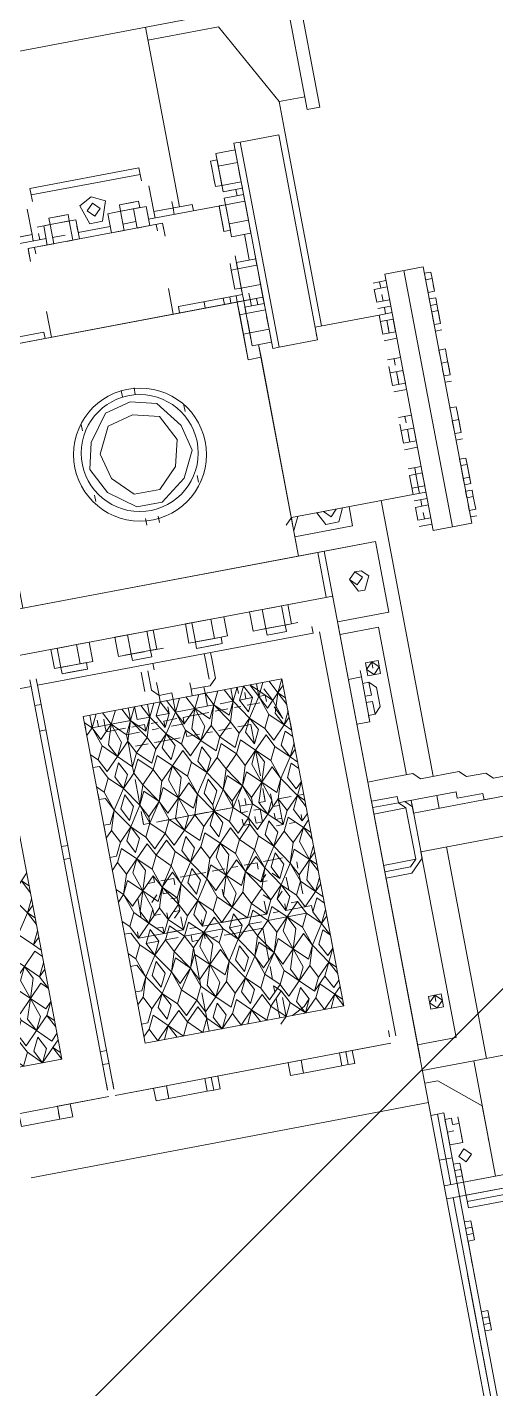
# Model space of a CAD drawing. Extents: x 407440 to 411585, y 6041728 to 6045069.
# Drawn here: x 410407.29 to 410411.41, y 6044256.68 to 6044268.66 of the extents above; entities that cross this region are included whole.
import ezdxf

# ---------------------------------------------------------------- set-up
doc = ezdxf.new("R2010")
doc.units = 0
doc.header["$LTSCALE"] = 5
doc.linetypes.add('foc-TIELINE', pattern=[1.875, 1.25, -0.625])
doc.layers.add('P-PROPOSED-EXISTING-H', color=59, linetype='Continuous')
doc.layers.add('T-TIE', color=201, linetype='foc-TIELINE')

# ---------------------------------------------------------------- blocks, each defined once
blk = doc.blocks.new('P-RIG-877')
at = {"layer": 'T-TIE', "linetype": 'ByBlock', "lineweight": 18}
for points in [[(0.597, -15.3612), (0.597, -15.499), (0.574, -15.499), (0.5855, -15.499), (0.6774, -15.499), (0.5855, -15.499), (0.574, -15.5105), (0.574, -15.4186), (0.5855, -15.4186), (0.5855, -15.3727), (0.597, -15.3727), (0.597, -15.3383)], [(0.5626, -15.3153), (0.5626, -15.3497), (0.5511, -15.3612), (0.5511, -15.3957), (0.5396, -15.4071), (0.5396, -15.476), (0.5281, -15.4875), (0.5281, -15.5449), (0.5281, -15.5679), (0.2411, -15.5679), (0.2526, -15.5679)], [(0.5511, -15.5679), (0.5626, -15.5679), (1.0218, -15.5679), (1.0103, -15.5679), (0.9988, -15.5679), (0.9988, -15.499), (0.6659, -15.499), (0.6659, -15.212)], [(-0.3444, -15.3038), (-0.3444, -15.3727), (0.1148, -15.3727), (0.1148, -15.3038), (-0.3444, -15.3038), (0.1148, -15.3038)], [(-0.2985, -15.2923), (-0.3215, -15.2923)], [(-0.31, -15.2923), (-0.2985, -15.2923), (-0.2985, -15.3038), (-0.31, -15.3038)], [(-0.31, -15.2923), (-0.31, -15.2923)], [(-0.31, -15.3038), (-0.31, -15.3038)], [(-0.2411, -15.3038), (-0.2641, -15.3038), (-0.2641, -15.2923), (-0.2411, -15.2923), (-0.2755, -15.2923)], [(-0.2526, -15.2923), (-0.2411, -15.2923), (-0.2411, -15.3038), (-0.2526, -15.3038)], [(-0.2296, -15.3038), (-0.2296, -15.2923)], [(-0.1492, -15.3038), (-0.1722, -15.3038), (-0.1722, -15.2923), (-0.1492, -15.2923), (-0.1837, -15.2923), (-0.1952, -15.2923), (-0.1952, -15.3038), (-0.1837, -15.3038)], [(-0.1607, -15.2923), (-0.1492, -15.2923), (-0.1492, -15.3038), (-0.1607, -15.3038)], [(-0.1378, -15.3038), (-0.1378, -15.2923)], [(-0.0459, -15.3038), (-0.0689, -15.3038), (-0.0689, -15.2923), (-0.0459, -15.2923), (-0.0804, -15.2923), (-0.0918, -15.2923), (-0.0918, -15.3038), (-0.0804, -15.3038)], [(-0.0574, -15.2923), (-0.0459, -15.2923), (-0.0459, -15.3038), (-0.0574, -15.3038)], [(-0.0344, -15.3038), (-0.0344, -15.2923)], [(0.0459, -15.2923), (0.0115, -15.2923), (0, -15.2923), (0, -15.3038), (0.0115, -15.3038), (0.0115, -15.2923), (0.0344, -15.2923)], [(0.0115, -15.3038), (0.0344, -15.3038)], [(0.0918, -15.2923), (0.0689, -15.2923)], [(0.0804, -15.2923), (0.0918, -15.2923), (0.0918, -15.3038), (0.0804, -15.3038)], [(0.0804, -15.2923), (0.0804, -15.2923)], [(0.0804, -15.3038), (0.0804, -15.3038)], [(0.1033, -15.3038), (0.1033, -15.2923)], [(-0.3444, -15.3383), (0.1148, -15.3383)], [(-0.3329, -15.3727), (-0.3329, -15.3957)], [(-0.2985, -15.3727), (-0.2985, -15.3957), (-0.3215, -15.3957), (-0.3215, -15.3727)], [(-0.31, -15.3727), (-0.31, -15.3727)], [(-0.287, -15.3727), (-0.287, -15.3957)], [(-0.2755, -15.3727), (-0.2755, -15.3957)], [(-0.2641, -15.3957), (-0.2641, -15.3727), (-0.2411, -15.3727), (-0.2411, -15.3957), (-0.2755, -15.3957), (-0.2755, -15.5105)], [(-0.2296, -15.3727), (-0.2296, -15.3957)], [(-0.1952, -15.3727), (-0.1952, -15.3957)], [(-0.1722, -15.3957), (-0.1722, -15.3727), (-0.1492, -15.3727), (-0.1492, -15.3957), (-0.1837, -15.3957)], [(-0.1378, -15.3727), (-0.1378, -15.3957)], [(-0.0918, -15.3727), (-0.0918, -15.3957)], [(-0.0689, -15.3957), (-0.0689, -15.3727), (-0.0459, -15.3727), (-0.0459, -15.3957), (-0.0804, -15.3957)], [(-0.0344, -15.3727), (-0.0344, -15.3957)], [(0, -15.3727), (0, -15.3957)], [(0.0459, -15.3957), (0.0115, -15.3957), (0.0115, -15.3727), (0.0344, -15.3727), (0.0344, -15.3957)], [(0.0574, -15.6253), (0.0459, -15.6138), (0.0574, -15.6138), (0.0459, -15.6138), (0.0459, -15.3957), (0.0459, -15.3727)], [(0.0574, -15.3727), (0.0574, -15.3957)], [(0.0918, -15.3727), (0.0918, -15.3957), (0.0689, -15.3957), (0.0689, -15.3727)], [(0.0804, -15.3727), (0.0804, -15.3727)], [(0.1033, -15.3727), (0.1033, -15.3957)], [(2.0321, -15.3727), (1.0447, -15.3727), (1.0447, -15.476)], [(-0.31, -15.3842), (-0.31, -15.3842)], [(-0.2641, -15.3842), (-0.2411, -15.3842), (-0.2526, -15.3842), (-0.2411, -15.3842)], [(-0.1722, -15.3842), (-0.1492, -15.3842), (-0.1607, -15.3842), (-0.1492, -15.3842)], [(-0.0689, -15.3842), (-0.0459, -15.3842), (-0.0574, -15.3842), (-0.0459, -15.3842)], [(0.0344, -15.3842), (0.0459, -15.3842), (0.0344, -15.3842), (0.0115, -15.3842)], [(0.0804, -15.3842), (0.0804, -15.3842)], [(1.2514, -15.3842), (1.2973, -15.3842), (1.2973, -15.5334), (1.2514, -15.5334), (1.2514, -15.3842), (1.2514, -15.5679)], [(1.2744, -15.5334), (1.2744, -15.3842), (1.2744, -15.5679)], [(1.2858, -15.3842), (1.2858, -15.5334)], [(-0.8496, -15.4531), (-0.8496, -15.9467)], [(-0.6774, -15.4531), (-0.6774, -15.499)], [(-0.3559, -16.0845), (-0.3444, -16.0845), (-0.2411, -16.0845), (-0.2411, -16.073), (-0.3444, -16.073), (-0.3444, -15.6368), (-0.3444, -15.6138), (-0.3444, -16.1075), (0.1148, -16.1075), (0.1148, -15.6138), (-0.2411, -15.6138), (-0.2411, -15.6368), (-0.2411, -15.6138), (-0.2641, -15.6138), (0.1148, -15.6138), (0.1148, -15.476), (0.2411, -15.476), (0.2411, -15.5679), (0.2411, -15.476), (0.1148, -15.476), (0.1148, -16.2567), (0.1263, -16.2567), (0.1263, -16.2797), (0.1263, -16.2912)], [(0.5396, -15.4531), (0.0459, -15.4531)], [(0.597, -15.4531), (0.574, -15.4531)], [(1.0447, -15.4531), (0.6659, -15.4531)], [(1.0677, -15.5679), (1.0677, -15.5449), (1.1251, -15.476), (1.194, -15.476), (1.2514, -15.476), (1.0447, -15.476), (1.0447, -15.5679)], [(1.194, -15.476), (1.1825, -15.476)], [(-0.8266, -15.7056), (-0.8266, -15.5794), (-0.6774, -15.499), (-0.62, -15.499), (-0.2755, -15.499)], [(0.5281, -15.499), (0.2641, -15.499), (0.2641, -15.5679)], [(0.7003, -15.5679), (0.7003, -15.5219), (0.6774, -15.499)], [(-0.62, -15.5105), (-0.2526, -15.5105), (-0.62, -15.5105)], [(-0.62, -15.5105), (-0.62, -15.5794), (-0.2526, -15.5794), (-0.2526, -15.5908), (-0.62, -15.5908), (-0.62, -15.5794)], [(-0.2526, -15.5794), (-0.2526, -15.5105), (-0.2641, -15.5105)], [(0.0459, -15.5105), (0.0804, -15.5105), (0.0804, -15.6138)], [(0.0459, -15.5219), (0.0689, -15.5334), (0.0689, -15.5564), (0.0459, -15.5679), (0.0459, -15.5564), (0.0574, -15.5449), (0.0459, -15.5334), (0.0574, -15.5449), (0.0459, -15.5564), (0.0574, -15.5449), (0.0459, -15.5334)], [(0.4133, -15.5334), (0.4018, -15.5219), (0.3674, -15.5219), (0.3559, -15.5334), (0.3559, -15.5449)], [(0.574, -15.5105), (0.574, -15.5219), (0.5626, -15.5219), (0.5626, -15.5449), (0.5626, -15.5679)], [(0.5855, -15.5105), (0.574, -15.5219), (0.574, -15.5679)], [(0.6774, -15.5105), (0.5855, -15.5105), (0.5855, -15.5679)], [(0.6888, -15.5679), (0.6888, -15.5219), (0.6774, -15.5105), (0.6774, -15.5679)], [(1.1366, -15.5449), (1.1481, -15.5449), (1.1366, -15.5449), (1.1481, -15.5449), (1.1366, -15.5449), (1.1366, -15.5334), (1.1481, -15.5334), (1.1481, -15.5219), (1.1366, -15.5219)], [(1.1825, -15.5219), (1.1825, -15.5449), (1.1596, -15.5449), (1.1596, -15.5334)], [(0.3329, -15.5449), (0.3444, -15.5449), (0.3444, -15.5679)], [(0.3444, -15.5449), (0.4248, -15.5449), (0.3444, -15.5449)], [(0.3789, -15.5449), (0.3789, -15.5334), (0.3559, -15.5334)], [(0.3903, -15.5334), (0.3903, -15.5334)], [(0.3903, -15.5449), (0.3903, -15.5334), (0.4133, -15.5334), (0.4133, -15.5449), (0.4248, -15.5449), (0.4248, -15.5679)], [(1.8828, -15.5449), (1.7451, -15.5449), (1.7106, -15.5449), (1.2744, -15.5449), (1.2514, -15.5449), (1.2055, -15.5449), (1.1251, -15.5449), (1.1251, -15.5564), (1.1251, -15.5679)], [(1.1481, -15.5449), (1.1481, -15.5449)], [(1.1481, -15.5449), (1.1481, -15.5449)], [(1.1596, -15.5449), (1.1481, -15.5449)], [(1.2055, -15.5449), (1.2055, -15.5679)], [(1.217, -15.5449), (1.217, -15.5334), (1.2514, -15.5334), (1.2284, -15.5334), (1.2284, -15.5449)], [(1.2284, -15.5334), (1.2284, -15.5334)], [(1.2284, -15.5334), (1.2284, -15.5334)], [(1.2399, -15.5449), (1.2399, -15.5334)], [(1.2399, -15.5334), (1.2399, -15.5334)], [(1.2399, -15.5334), (1.2399, -15.5334)], [(1.2514, -15.5334), (1.2514, -15.5334)], [(1.2514, -15.5334), (1.2514, -15.5334)], [(1.3203, -15.5449), (1.3203, -15.5334), (1.3547, -15.5334), (1.3547, -15.5449), (1.4236, -15.5449), (1.4121, -15.5449)], [(1.3318, -15.5449), (1.3318, -15.5334), (1.3547, -15.5334)], [(1.3318, -15.5334), (1.3318, -15.5334)], [(1.3318, -15.5334), (1.3318, -15.5334)], [(1.3432, -15.5449), (1.3432, -15.5334)], [(1.3432, -15.5334), (1.3432, -15.5334)], [(1.3432, -15.5334), (1.3432, -15.5334)], [(1.3547, -15.5334), (1.3547, -15.5334)], [(1.3547, -15.5334), (1.3547, -15.5334)], [(1.4006, -15.5449), (1.3892, -15.5449), (1.3777, -15.5449)], [(1.481, -15.5449), (1.481, -15.5334), (1.5155, -15.5334), (1.5155, -15.5449)], [(1.4925, -15.5449), (1.4925, -15.5334), (1.5155, -15.5334)], [(1.4925, -15.5334), (1.4925, -15.5334)], [(1.4925, -15.5334), (1.4925, -15.5334)], [(1.504, -15.5449), (1.504, -15.5334)], [(1.504, -15.5334), (1.504, -15.5334)], [(1.504, -15.5334), (1.504, -15.5334)], [(1.5155, -15.5334), (1.5155, -15.5334)], [(1.5155, -15.5334), (1.5155, -15.5334)], [(2.3995, -15.5679), (2.388, -15.5679), (0.1148, -15.5679)], [(0.1952, -15.5679), (0.1952, -16.2797), (0.1952, -16.2912), (0.2296, -16.2912), (0.2296, -16.2797)], [(1.1022, -16.2797), (1.1022, -15.5679)], [(1.2514, -15.5564), (1.1251, -15.5564)], [(1.4121, -15.5564), (1.7106, -15.5564), (1.2744, -15.5564)], [(-0.597, -15.6368), (-0.597, -15.6253), (-0.5511, -15.6253), (-0.5511, -15.5908)], [(-0.5855, -15.6253), (-0.5626, -15.6253), (-0.5396, -15.6253), (-0.5396, -15.5908), (-0.5626, -15.5908), (-0.5855, -15.5908)], [(-0.5166, -15.5908), (-0.5166, -15.6253), (-0.4707, -15.6253), (-0.4707, -15.6368), (-0.4822, -15.6368), (-0.5052, -15.6368), (-0.5166, -15.6368), (-0.4707, -15.6368)], [(-0.4822, -15.6253), (-0.4822, -15.5908)], [(-0.4133, -15.6368), (-0.4018, -15.6368), (-0.4018, -15.6253), (-0.4018, -15.5908), (-0.4248, -15.5908)], [(-0.3444, -15.7401), (-0.3559, -15.7401), (-0.3559, -15.6253), (-0.4133, -15.6253), (-0.4133, -15.5908)], [(-0.3903, -15.5908), (-0.3674, -15.5908), (-0.3674, -15.6253), (-0.3444, -15.6253), (-0.3444, -15.5908), (-0.3674, -15.5908)], [(-0.3215, -15.6368), (-0.3215, -15.6253), (-0.3215, -15.5908), (-0.3444, -15.5908)], [(-0.3329, -15.5908), (-0.3329, -15.6253), (-0.2755, -15.6253)], [(-0.31, -15.5908), (-0.287, -15.5908), (-0.287, -15.6253), (-0.2641, -15.6253), (-0.2641, -15.5908), (-0.287, -15.5908)], [(0.1952, -15.5794), (0.1148, -15.5794)], [(-0.5396, -15.6138), (-0.5396, -15.6023), (-0.5281, -15.6023)], [(-0.4592, -15.6023), (-0.4133, -15.6023)], [(-0.3559, -15.6138), (-0.3444, -15.6138), (-0.3444, -15.6023), (-0.3329, -15.6023)], [(0.0459, -15.6023), (0.0689, -15.6138)], [(0.2411, -15.6138), (0.2526, -15.6138), (0.2526, -16.1075), (0.9759, -16.1075), (0.9644, -16.1075)], [(0.2526, -15.6023), (0.9759, -15.6023)], [(0.9759, -15.6138), (0.9644, -15.6138)], [(0.9873, -15.6138), (0.9873, -16.1075), (0.9873, -15.6138)], [(-0.5511, -15.6253), (-0.5511, -15.6368), (-0.5626, -15.6368), (-0.5855, -15.6368), (-0.597, -15.6368), (-0.5511, -15.6368)], [(-0.5281, -15.763), (-0.5166, -15.763), (-0.5166, -15.6253), (-0.5166, -15.6368)], [(-0.4248, -15.6253), (-0.4018, -15.6253)], [(-0.3674, -15.6368), (-0.4018, -15.6368), (-0.3674, -15.6368)], [(-0.3674, -15.6368), (-0.3674, -15.6253), (-0.3903, -15.6253)], [(-0.3559, -15.6368), (-0.3444, -15.6368), (-0.3444, -15.6597), (-0.3559, -15.6597)], [(-0.31, -15.6253), (-0.287, -15.6253), (-0.287, -15.6368), (-0.2411, -15.6368), (-0.3444, -15.6368), (-0.3215, -15.6368), (-0.3329, -15.6368)], [(-0.3444, -15.6253), (-0.3215, -15.6253)], [(-0.287, -15.6368), (-0.3215, -15.6368), (-0.287, -15.6368)], [(0.2411, -15.6597), (0.2296, -15.6597), (0.1952, -15.6597), (0.1952, -15.6368)], [(0.2296, -15.6597), (0.2296, -15.6368)], [(-0.3444, -15.6482), (-0.3559, -15.6482)], [(0.2296, -15.7056), (0.2296, -15.6482), (0.1952, -15.6482)], [(0.2411, -15.6597), (0.2411, -15.6942), (0.2411, -15.6597)], [(-0.5281, -15.7516), (-0.5281, -15.6827), (-0.5281, -15.7516)], [(-0.5281, -15.6827), (-0.5166, -15.6827)], [(0.1952, -15.6712), (0.1952, -15.6942)], [(0.2296, -15.6942), (0.2296, -15.6712)], [(0.3215, -16.0386), (0.907, -16.0386), (0.907, -15.6827), (0.3215, -15.6827), (0.3215, -16.0386), (0.3215, -15.6827), (0.3444, -15.6942), (0.3215, -15.7056), (0.3444, -15.6942), (0.3674, -15.7171), (0.3444, -15.7286), (0.3789, -15.7171), (0.4018, -15.7286), (0.3789, -15.7516), (0.4018, -15.763), (0.4248, -15.7516), (0.4018, -15.7401), (0.3789, -15.7516), (0.3444, -15.7286), (0.3215, -15.7171)], [(0.3329, -15.6827), (0.3444, -15.6942), (0.3559, -15.6827)], [(0.3674, -15.6827), (0.3444, -15.6942), (0.3789, -15.7056), (0.4018, -15.6942), (0.3789, -15.6827)], [(0.4018, -15.6827), (0.4133, -15.6827), (0.3903, -15.6827), (0.4018, -15.6942), (0.4133, -15.6827)], [(0.4248, -15.6827), (0.4133, -15.6942), (0.4363, -15.7056), (0.4592, -15.6942), (0.4937, -15.7171), (0.4592, -15.7286), (0.4363, -15.7171), (0.4133, -15.7286), (0.4363, -15.7516), (0.4592, -15.7286), (0.4363, -15.7171), (0.4592, -15.6942), (0.4363, -15.6827)], [(0.4248, -15.6827), (0.4248, -15.6827)], [(0.4248, -15.6827), (0.4248, -15.6827)], [(0.4477, -15.6827), (0.4592, -15.6942), (0.4707, -15.6827)], [(0.4822, -15.6827), (0.4707, -15.6942), (0.4937, -15.7056), (0.5166, -15.6942), (0.5052, -15.6827), (0.5281, -15.6942), (0.5396, -15.6827)], [(0.5626, -15.6942), (0.574, -15.6942), (0.5511, -15.7056), (0.5281, -15.6942), (0.5281, -15.6827)], [(0.5511, -15.6827), (0.5281, -15.6942)], [(0.574, -15.6942), (0.5626, -15.6827)], [(0.574, -15.6827), (0.5855, -15.6942), (0.597, -15.6827)], [(0.6085, -15.6827), (0.5855, -15.6942), (0.6085, -15.7056), (0.6429, -15.6942), (0.62, -15.7171), (0.6429, -15.7286), (0.6659, -15.7171), (0.6429, -15.6942), (0.62, -15.6827)], [(0.6314, -15.6827), (0.6429, -15.6942), (0.6544, -15.6827)], [(0.6774, -15.6827), (0.7003, -15.6942), (0.7233, -15.7171), (0.7003, -15.7286), (0.6774, -15.7516), (0.6429, -15.7745), (0.6774, -15.786), (0.7003, -15.7745), (0.6774, -15.7516), (0.6429, -15.7286), (0.6774, -15.7171), (0.6888, -15.7171), (0.7003, -15.7171)], [(0.6659, -15.6827), (0.6429, -15.6942), (0.6774, -15.7056), (0.7003, -15.6942), (0.6774, -15.7171), (0.7003, -15.7286), (0.6774, -15.7171), (0.6659, -15.7171)], [(0.6888, -15.6827), (0.7003, -15.6942), (0.7118, -15.6827)], [(0.7233, -15.6827), (0.7118, -15.6942), (0.7348, -15.7056), (0.7577, -15.6942), (0.7348, -15.6827)], [(0.7462, -15.6827), (0.7577, -15.6942), (0.7807, -15.6827)], [(0.8381, -15.6827), (0.8266, -15.6942), (0.8037, -15.6827), (0.7807, -15.6827), (0.7692, -15.6942), (0.7922, -15.7056), (0.8151, -15.6942), (0.8037, -15.6827)], [(0.8725, -15.7286), (0.8496, -15.7056), (0.8266, -15.6942), (0.8496, -15.6827)], [(0.8611, -15.6827), (0.8725, -15.6942), (0.8496, -15.7056), (0.8266, -15.6942)], [(0.907, -15.6827), (0.884, -15.6942), (0.907, -15.7171), (0.884, -15.7286), (0.8611, -15.7171), (0.884, -15.6942), (0.8955, -15.6827)], [(0.907, -15.7056), (0.884, -15.6942), (0.8725, -15.6827)], [(0.9873, -15.6942), (1.0103, -15.6942), (1.0103, -15.6827), (0.9873, -15.6827)], [(-0.8496, -15.7056), (-0.5281, -15.7056)], [(-0.3444, -15.6942), (-0.3559, -15.6942)], [(0.3674, -15.7056), (0.3903, -15.6942), (0.3559, -15.7056), (0.3329, -15.7286), (0.3215, -15.7401), (0.3444, -15.7286), (0.3215, -15.7286), (0.3329, -15.7286)], [(0.3559, -15.7056), (0.3329, -15.7171)], [(0.574, -15.7401), (0.574, -15.7286), (0.5626, -15.7286), (0.5626, -15.7401), (0.5626, -15.7286), (0.5396, -15.7286), (0.5396, -15.7401), (0.5396, -15.7286), (0.5281, -15.7286), (0.5281, -15.7056)], [(0.574, -15.7171), (0.574, -15.7056)], [(0.7348, -15.8204), (0.7118, -15.809), (0.7348, -15.786), (0.7577, -15.809), (0.7922, -15.786), (0.7577, -15.7745), (0.7348, -15.786), (0.7348, -15.7171), (0.7577, -15.7286), (0.7922, -15.7171), (0.7577, -15.6942), (0.7348, -15.7171), (0.7577, -15.7286), (0.7348, -15.7516), (0.7577, -15.7401), (0.7922, -15.7516), (0.7577, -15.763), (0.7348, -15.7516), (0.7118, -15.7286), (0.7348, -15.7171)], [(0.7233, -15.7056), (0.7348, -15.7056), (0.7233, -15.7056), (0.7233, -15.7401), (0.7233, -15.7516), (0.7118, -15.7516)], [(0.9873, -15.7056), (1.0103, -15.7056), (1.0103, -15.7745), (0.9873, -15.7745), (1.0103, -15.7745), (1.0103, -15.7975), (0.9873, -15.7975)], [(1.0103, -15.7056), (1.0103, -15.6942)], [(-0.5166, -15.7171), (-0.5281, -15.7171), (-0.5396, -15.7171)], [(-0.4937, -15.9812), (-0.5052, -15.9812), (-0.5052, -15.7401), (-0.4937, -15.7401)], [(-0.4822, -15.7401), (-0.5052, -15.7401)], [(0.3559, -15.7171), (0.3444, -15.7171), (0.3444, -15.7286)], [(0.3444, -15.763), (0.3444, -15.7401)], [(0.3559, -15.7516), (0.3559, -15.7286)], [(0.5396, -15.7401), (0.5281, -15.7401), (0.5166, -15.7401), (0.5281, -15.7401)], [(0.5626, -15.7401), (0.5511, -15.7401)], [(0.6314, -15.7286), (0.6314, -15.7286)], [(0.6314, -15.7745), (0.6314, -15.7401)], [(0.6314, -15.7401), (0.6314, -15.7401)], [(0.6888, -15.7401), (0.6659, -15.7401)], [(0.7118, -15.7401), (0.7118, -15.7286)], [(0.907, -15.7171), (0.884, -15.7286), (0.907, -15.7516), (0.884, -15.7745), (0.907, -15.786), (0.884, -15.809), (0.8611, -15.8204), (0.884, -15.8434), (0.907, -15.8319)], [(0.907, -15.7745), (0.8955, -15.7516), (0.884, -15.7401)], [(-0.5855, -15.763), (-0.597, -15.763)], [(-0.574, -15.7516), (-0.5281, -15.7516), (-0.5166, -15.7516)], [(-0.5052, -15.7516), (-0.4937, -15.7516)], [(-0.3444, -15.7516), (-0.3903, -15.7516)], [(-0.1607, -15.7516), (-0.1607, -15.7516)], [(-0.1607, -15.7516), (-0.1607, -15.7516)], [(-0.0689, -15.7516), (-0.0689, -15.7516)], [(-0.0689, -15.7516), (-0.0689, -15.7516)], [(0.3903, -15.8434), (0.3903, -15.8664), (0.3789, -15.8664), (0.4018, -15.8778), (0.3789, -15.8664), (0.4018, -15.8434), (0.3789, -15.8319), (0.3444, -15.8434), (0.3674, -15.8204), (0.3444, -15.809), (0.3215, -15.8204), (0.3444, -15.809), (0.3215, -15.7975), (0.3444, -15.809), (0.3674, -15.786), (0.3444, -15.7745), (0.3789, -15.786), (0.4018, -15.7745), (0.4248, -15.786), (0.4018, -15.809), (0.3789, -15.8204), (0.4018, -15.809), (0.3789, -15.786), (0.3444, -15.809), (0.3789, -15.8204), (0.4018, -15.8434), (0.4248, -15.8204), (0.4018, -15.809), (0.3789, -15.786), (0.4018, -15.7745), (0.3789, -15.7516), (0.3444, -15.7745), (0.3215, -15.786)], [(0.3215, -15.7745), (0.3444, -15.7745), (0.3215, -15.763), (0.3329, -15.763)], [(0.3444, -15.7516), (0.3329, -15.7516)], [(0.3559, -15.763), (0.3559, -15.7745)], [(0.3903, -15.7745), (0.3903, -15.7516), (0.4248, -15.7516)], [(0.4822, -15.7516), (0.4363, -15.7516), (0.4133, -15.7745), (0.4363, -15.786), (0.4592, -15.7745), (0.4937, -15.786), (0.4592, -15.809), (0.4363, -15.786), (0.4592, -15.7745), (0.4363, -15.7516)], [(0.5511, -15.7975), (0.5626, -15.7975), (0.5626, -15.786), (0.5511, -15.786), (0.5281, -15.809), (0.4937, -15.786), (0.4707, -15.7745), (0.4937, -15.7516), (0.5166, -15.7745), (0.4937, -15.786), (0.5281, -15.7745), (0.5511, -15.786), (0.5626, -15.786)], [(0.5052, -15.7516), (0.5281, -15.7516), (0.5281, -15.763), (0.5281, -15.7516), (0.5166, -15.7516)], [(0.5396, -15.7745), (0.5396, -15.763), (0.5626, -15.763), (0.5626, -15.7745), (0.5511, -15.7745), (0.5626, -15.7745)], [(0.6659, -15.7516), (0.6544, -15.763)], [(0.7003, -15.763), (0.6888, -15.7516)], [(0.7348, -15.786), (0.7118, -15.7745), (0.7348, -15.7516), (0.7577, -15.7745), (0.7348, -15.786), (0.7577, -15.809), (0.7348, -15.8204), (0.7577, -15.8434), (0.7922, -15.8204), (0.7577, -15.809), (0.7348, -15.8204), (0.7348, -15.7975)], [(-0.5396, -15.8204), (-0.5396, -15.7745), (-0.5511, -15.7745)], [(-0.5511, -15.809), (-0.5396, -15.809), (-0.5396, -15.786)], [(-0.5166, -15.809), (-0.5166, -15.786)], [(0.1952, -15.8204), (0.2296, -15.8204), (0.2296, -15.7745), (0.2411, -15.7745), (0.2411, -15.786), (0.2411, -15.8204), (0.2411, -15.7745)], [(0.2296, -15.786), (0.1952, -15.786)], [(0.3444, -15.7745), (0.3444, -15.7975)], [(0.3559, -15.809), (0.3559, -15.786)], [(0.3903, -15.809), (0.3903, -15.786)], [(0.5281, -15.8778), (0.5281, -15.809), (0.5166, -15.809), (0.4937, -15.8204), (0.4707, -15.809), (0.4937, -15.786), (0.5166, -15.809)], [(0.5396, -15.786), (0.5396, -15.7975), (0.5281, -15.7975), (0.5281, -15.7745), (0.5166, -15.7745)], [(0.5281, -15.786), (0.5166, -15.786)], [(0.5396, -15.786), (0.5396, -15.786)], [(0.6314, -15.809), (0.6314, -15.786), (0.6429, -15.786), (0.6314, -15.786)], [(0.6544, -15.7745), (0.6544, -15.7745)], [(0.6659, -15.7745), (0.6659, -15.786), (0.6544, -15.7745)], [(0.6774, -15.786), (0.7003, -15.7745), (0.6888, -15.786)], [(0.6774, -15.786), (0.6774, -15.786)], [(0.7233, -15.809), (0.7233, -15.786), (0.7118, -15.786), (0.7003, -15.786), (0.7118, -15.786)], [(0.8611, -15.786), (0.8496, -15.7975), (0.8611, -15.7975)], [(0.9185, -15.7975), (0.907, -15.786), (0.8725, -15.786)], [(0.9873, -15.9467), (0.9873, -15.7745), (0.9873, -15.9467), (1.0103, -15.9467), (1.0103, -16.0156), (0.9873, -16.0156), (1.0103, -16.0156), (1.0103, -16.0386), (0.9873, -16.0386)], [(1.0103, -15.7745), (0.9988, -15.7745)], [(0.31, -15.8204), (0.31, -15.809), (0.2985, -15.7975), (0.2641, -15.7975), (0.2526, -15.7975)], [(0.2526, -15.809), (0.2641, -15.809), (0.2985, -15.809), (0.287, -15.809)], [(0.2641, -15.7975), (0.2641, -15.7975)], [(0.3444, -15.8204), (0.3215, -15.8204), (0.3215, -15.809)], [(0.3444, -15.8778), (0.3444, -15.809)], [(0.7233, -15.7975), (0.7233, -15.8549), (0.7233, -15.8893)], [(0.7462, -15.8664), (0.7462, -15.8549), (0.7462, -15.7975), (0.8037, -15.7975)], [(0.8151, -15.7975), (0.8381, -15.7975)], [(0.8725, -15.7975), (0.8955, -15.7975), (0.907, -15.7975)], [(0.907, -15.8204), (0.884, -15.809), (0.907, -15.8204), (0.884, -15.8434), (0.907, -15.8549)], [(-0.5281, -15.8893), (-0.5166, -15.8893), (-0.5166, -15.8319)], [(0.31, -15.8434), (0.31, -15.8204), (0.3215, -15.8204), (0.3215, -15.8434), (0.31, -15.8434), (0.2985, -15.8434)], [(0.3674, -15.8893), (0.3674, -15.8664), (0.3559, -15.8664), (0.3559, -15.8549), (0.3559, -15.8204)], [(0.3903, -15.8204), (0.3903, -15.8319)], [(0.5281, -15.8204), (0.5281, -15.8319)], [(0.6314, -15.8319), (0.6314, -15.8204)], [(0.7233, -15.8664), (0.7233, -15.8204)], [(0.7348, -15.8549), (0.7577, -15.8434), (0.7348, -15.8319)], [(0.3215, -15.8664), (0.3444, -15.8778), (0.3789, -15.9008), (0.4018, -15.8778), (0.4248, -15.8664), (0.4018, -15.8434), (0.3789, -15.8549), (0.3444, -15.8434), (0.3674, -15.8664), (0.3444, -15.8778), (0.3789, -15.8664)], [(0.5281, -15.8549), (0.5281, -15.9467), (0.5281, -15.9238), (0.5511, -15.9008), (0.5281, -15.9123), (0.4937, -15.9008), (0.4592, -15.8893), (0.4363, -15.9008), (0.4592, -15.8778), (0.4363, -15.8664), (0.4133, -15.8778), (0.4363, -15.9008), (0.4592, -15.9238), (0.4363, -15.9353), (0.4592, -15.9238), (0.4937, -15.9353), (0.4592, -15.9582), (0.4363, -15.9353), (0.4133, -15.9238), (0.4363, -15.9008), (0.4592, -15.9123), (0.4937, -15.9008), (0.5166, -15.9238), (0.4937, -15.9353), (0.5281, -15.9582), (0.5511, -15.9697), (0.574, -15.9582), (0.5511, -15.9353), (0.5281, -15.9582), (0.5511, -15.9353), (0.5281, -15.9238), (0.4937, -15.9353), (0.4707, -15.9238), (0.4937, -15.9008), (0.5281, -15.8893), (0.5511, -15.9008), (0.574, -15.9238), (0.5511, -15.9353), (0.5281, -15.9238)], [(0.5281, -15.8434), (0.5166, -15.8434)], [(0.6314, -15.8664), (0.6314, -15.8434)], [(0.2411, -15.9008), (0.2296, -15.9008), (0.1952, -15.9008), (0.1952, -15.8778)], [(0.2296, -15.9008), (0.2296, -15.8778)], [(0.3215, -15.8893), (0.3444, -15.8778), (0.3215, -15.8778)], [(0.3674, -15.9008), (0.3559, -15.9008), (0.3559, -15.8778)], [(0.3903, -15.9123), (0.3903, -15.9238), (0.3903, -15.8778), (0.3903, -15.9008)], [(0.6314, -15.9238), (0.6314, -15.8778)], [(0.7233, -15.8778), (0.7233, -15.9008), (0.7003, -15.9123), (0.6774, -15.9008), (0.7003, -15.8893), (0.7233, -15.9008), (0.7118, -15.9008)], [(0.7348, -15.9467), (0.7348, -15.9697), (0.7577, -15.9582), (0.7348, -15.9697), (0.7577, -15.9927), (0.7922, -15.9697), (0.7577, -15.9582), (0.7348, -15.9353), (0.7348, -15.8664), (0.7118, -15.8778), (0.7348, -15.9008), (0.7577, -15.8778), (0.7348, -15.8664)], [(0.7462, -15.8778), (0.7462, -15.8893)], [(0.907, -15.8664), (0.884, -15.8778), (0.907, -15.9008), (0.884, -15.9238), (0.907, -15.9353), (0.884, -15.9582), (0.907, -15.9697), (0.884, -15.9927), (0.8611, -15.9697), (0.884, -15.9582), (0.907, -15.9697)], [(-0.5396, -15.9008), (-0.5511, -15.9008)], [(-0.5052, -15.9123), (-0.5052, -15.8893), (-0.5396, -15.8893), (-0.5396, -15.9123), (-0.5396, -15.9353), (-0.5396, -15.9582)], [(-0.5052, -15.9008), (-0.5396, -15.9008), (-0.5396, -15.9467), (-0.5052, -15.9467)], [(0.2296, -15.9467), (0.2296, -15.8893), (0.1952, -15.8893)], [(0.2411, -15.9008), (0.2411, -15.9353), (0.2411, -15.9008)], [(0.2641, -15.9008), (0.2526, -15.9008)], [(0.2641, -15.9123), (0.2985, -15.9123), (0.31, -15.9008)], [(0.3215, -15.9008), (0.31, -15.9008), (0.2985, -15.9008), (0.287, -15.9008)], [(0.3215, -15.9353), (0.3444, -15.9238), (0.3674, -15.9353), (0.3444, -15.9582), (0.3789, -15.9353), (0.4018, -15.9582), (0.4248, -15.9353), (0.4018, -15.9238), (0.3789, -15.9353), (0.4018, -15.9238), (0.3789, -15.9008), (0.3444, -15.9238), (0.3789, -15.9353), (0.4018, -15.9582), (0.3789, -15.9697), (0.3674, -15.9697), (0.3674, -15.9467)], [(0.3444, -15.9123), (0.3444, -15.8893), (0.3329, -15.8893)], [(0.5281, -15.8893), (0.5281, -15.9123)], [(0.6659, -15.9353), (0.6429, -15.9582), (0.6774, -15.9353), (0.7003, -15.9582), (0.6774, -15.9697), (0.7003, -15.9582), (0.7233, -15.9697), (0.7003, -15.9927), (0.6774, -16.0041), (0.6429, -15.9927), (0.6774, -15.9812), (0.7003, -15.9927), (0.6774, -15.9697), (0.6429, -15.9582), (0.6659, -15.9697), (0.6429, -15.9927), (0.62, -15.9697), (0.6429, -15.9582), (0.6544, -15.9582), (0.6544, -15.9467), (0.6659, -15.9353), (0.6429, -15.9238), (0.6085, -15.9008), (0.5855, -15.9123), (0.5626, -15.9008), (0.5855, -15.8893), (0.6085, -15.9008), (0.5855, -15.9238), (0.5626, -15.9353), (0.5855, -15.9582), (0.6085, -15.9697), (0.6429, -15.9582), (0.6085, -15.9353), (0.5855, -15.9582), (0.6085, -15.9353), (0.5855, -15.9238), (0.6085, -15.9353), (0.6429, -15.9238), (0.62, -15.9353), (0.6429, -15.9582)], [(0.7348, -15.9008), (0.7118, -15.9238), (0.7348, -15.9353), (0.7577, -15.9582), (0.7922, -15.9353), (0.7577, -15.9238)], [(0.907, -15.9123), (0.907, -15.9238), (0.8955, -15.9238), (0.8725, -15.9238), (0.8496, -15.9008), (0.8266, -15.8893), (0.7922, -15.9008), (0.7577, -15.8893), (0.7348, -15.9008), (0.7577, -15.9123), (0.7922, -15.9008), (0.8266, -15.9123), (0.8496, -15.9008), (0.8266, -15.9238), (0.8496, -15.9353), (0.8725, -15.9582), (0.8496, -15.9697), (0.8266, -15.9582), (0.8496, -15.9353), (0.8725, -15.9238), (0.8611, -15.9123)], [(0.7462, -15.9008), (0.7348, -15.9008), (0.7577, -15.9238), (0.8266, -15.9238), (0.7922, -15.9353), (0.8266, -15.9582), (0.8496, -15.9353), (0.8266, -15.9238)], [(-0.5166, -15.9353), (-0.5166, -15.9123)], [(0.1952, -15.9123), (0.1952, -15.9353)], [(0.2296, -15.9353), (0.2296, -15.9123)], [(0.2641, -15.9123), (0.2641, -15.9123)], [(0.2641, -15.9238), (0.2985, -15.9238)], [(0.2641, -15.9238), (0.2641, -15.9238)], [(0.3215, -15.9238), (0.3444, -15.9238), (0.3215, -15.9123)], [(0.3444, -15.9238), (0.3444, -15.9467), (0.3215, -15.9467)], [(0.3559, -15.9123), (0.3559, -15.9238)], [(0.3674, -15.9123), (0.3674, -15.9238)], [(0.7462, -15.9123), (0.7462, -15.9238), (0.7348, -15.9238)], [(0.7577, -15.9238), (0.7348, -15.9353), (0.7577, -15.9238)], [(0.8381, -15.9238), (0.8725, -15.9238), (0.884, -15.9238), (0.8611, -15.9353), (0.884, -15.9582), (0.907, -15.9353), (0.884, -15.9238)], [(0.9873, -15.9353), (1.0103, -15.9353), (1.0103, -15.9238), (0.9873, -15.9238)], [(-0.5511, -15.9353), (-0.5396, -15.9353), (-0.5052, -15.9353), (-0.5052, -15.9582)], [(-0.5166, -15.9467), (-0.5166, -16.2682), (-0.5281, -16.2682), (-0.5281, -16.1419)], [(0.3559, -16.0386), (0.3444, -16.0271), (0.3674, -16.0156), (0.3444, -15.9927), (0.3215, -16.0041), (0.3444, -15.9927), (0.3215, -15.9812), (0.3444, -15.9927), (0.3789, -16.0041), (0.4018, -15.9927), (0.3789, -15.9812), (0.3444, -15.9927), (0.3674, -15.9697), (0.3444, -15.9582), (0.3215, -15.9697), (0.3444, -15.9582), (0.3215, -15.9467), (0.3444, -15.9582), (0.3789, -15.9697), (0.3903, -15.9697), (0.4248, -15.9697), (0.4363, -15.9697), (0.4592, -15.9582), (0.4363, -15.9353), (0.4133, -15.9582), (0.4363, -15.9697)], [(0.3559, -15.9582), (0.3559, -15.9353), (0.3674, -15.9353)], [(0.4477, -15.9697), (0.4822, -15.9697), (0.4937, -15.9697), (0.4707, -15.9582), (0.4937, -15.9353), (0.5166, -15.9582), (0.4937, -15.9697), (0.5281, -15.9927), (0.5511, -15.9812), (0.574, -15.9927), (0.5511, -16.0041), (0.5281, -15.9927), (0.5511, -16.0156), (0.5281, -16.0271), (0.5396, -16.0386)], [(0.6314, -15.9582), (0.6314, -15.9353), (0.6429, -15.9353)], [(0.7003, -15.9467), (0.6888, -15.9353), (0.6659, -15.9353), (0.6659, -15.9467)], [(0.6888, -15.9467), (0.6888, -15.9353), (0.6774, -15.9353)], [(0.7233, -15.9582), (0.7233, -15.9353), (0.7118, -15.9353), (0.7003, -15.9353)], [(0.7348, -15.9353), (0.7118, -15.9582), (0.7348, -15.9697)], [(0.7233, -15.9467), (0.7233, -16.0156), (0.7118, -16.0156)], [(1.0103, -15.9467), (1.0103, -15.9353)], [(-0.5855, -15.9582), (-0.597, -15.9582)], [(-0.5281, -15.9697), (-0.574, -15.9697)], [(-0.5166, -15.9697), (-0.5281, -15.9697), (-0.5396, -15.9697)], [(-0.5166, -15.9582), (-0.5281, -15.9582)], [(-0.5281, -16.0386), (-0.5281, -15.9697), (-0.5281, -16.0271), (-0.5281, -16.0386), (-0.5166, -16.0386)], [(-0.4937, -15.9697), (-0.5052, -15.9697)], [(-0.3444, -15.9697), (-0.3903, -15.9697)], [(-0.1607, -15.9582), (-0.1607, -15.9582)], [(-0.1607, -15.9582), (-0.1607, -15.9582)], [(-0.0689, -15.9582), (-0.0689, -15.9582)], [(-0.0689, -15.9582), (-0.0689, -15.9582)], [(0.3444, -16.0271), (0.3444, -15.9582), (0.3329, -15.9582), (0.3215, -15.9582)], [(0.3329, -16.0041), (0.3444, -16.0041), (0.3559, -16.0041), (0.3559, -15.9697)], [(0.4937, -15.9697), (0.5281, -15.9582), (0.5511, -15.9697), (0.5281, -15.9927), (0.4937, -16.0156), (0.5281, -16.0271), (0.5511, -16.0156), (0.574, -16.0271), (0.574, -16.0386), (0.5855, -16.0386)], [(0.5166, -15.9582), (0.5281, -15.9582), (0.5281, -15.9697), (0.5052, -15.9697)], [(0.62, -15.9697), (0.6314, -15.9697), (0.6314, -15.9812)], [(0.6544, -15.9697), (0.6659, -15.9812)], [(0.6774, -15.9812), (0.6888, -15.9812), (0.6888, -15.9697)], [(0.7003, -15.9582), (0.6888, -15.9582)], [(0.7233, -15.9697), (0.7118, -15.9697), (0.7118, -15.9812), (0.7003, -15.9927)], [(-0.4822, -15.9812), (-0.5052, -15.9812)], [(-0.3444, -16.2452), (-0.3559, -16.2452), (-0.3559, -15.9812), (-0.3444, -15.9812)], [(0.7003, -16.0386), (0.6888, -16.0386), (0.7003, -16.0271), (0.7233, -16.0156), (0.7003, -15.9927), (0.6774, -16.0156), (0.7003, -16.0271), (0.6774, -16.0156), (0.6429, -16.0271), (0.62, -16.0156), (0.6429, -15.9927), (0.6659, -16.0156), (0.6429, -16.0271), (0.6544, -16.0386)], [(0.7003, -15.9927), (0.7003, -15.9927)], [(0.7118, -16.0386), (0.7118, -16.0271), (0.7348, -16.0156), (0.7577, -16.0271), (0.7922, -16.0156), (0.8266, -15.9927), (0.8496, -16.0156), (0.8266, -16.0271), (0.7922, -16.0156), (0.7577, -15.9927), (0.7348, -16.0041), (0.7348, -15.9812)], [(0.7462, -16.0386), (0.7577, -16.0271), (0.7348, -16.0156), (0.7577, -15.9927), (0.7348, -15.9812), (0.7118, -15.9927), (0.7348, -16.0041)], [(0.907, -15.9812), (0.884, -15.9927), (0.907, -16.0156), (0.884, -16.0271), (0.8611, -16.0156), (0.884, -15.9927), (0.907, -16.0041)], [(0.1952, -16.0615), (0.2296, -16.0615), (0.2296, -16.0156), (0.2411, -16.0156), (0.2411, -16.0271), (0.2411, -16.0501), (0.2411, -16.0615), (0.2411, -16.0156)], [(0.2296, -16.0271), (0.1952, -16.0271)], [(0.4018, -16.0386), (0.3903, -16.0386), (0.4018, -16.0271), (0.3789, -16.0156), (0.3444, -16.0271), (0.3215, -16.0156)], [(0.3444, -16.0386), (0.3329, -16.0386), (0.3444, -16.0271), (0.3215, -16.0271)], [(0.3444, -16.0156), (0.3329, -16.0156)], [(0.4133, -16.0386), (0.4133, -16.0271), (0.4363, -16.0156), (0.4592, -16.0271), (0.4477, -16.0386)], [(0.5281, -16.0386), (0.5166, -16.0386), (0.5166, -16.0271), (0.4937, -16.0156), (0.4707, -16.0271), (0.4707, -16.0386), (0.4592, -16.0386)], [(0.597, -16.0386), (0.5855, -16.0271), (0.6085, -16.0156), (0.6429, -16.0271), (0.6314, -16.0386), (0.6429, -16.0386)], [(0.6888, -16.0041), (0.6544, -16.0041)], [(0.8266, -16.0386), (0.8151, -16.0386), (0.8151, -16.0271), (0.7922, -16.0156), (0.7692, -16.0271), (0.7692, -16.0386), (0.7577, -16.0386)], [(0.884, -16.0386), (0.8725, -16.0386), (0.8725, -16.0271), (0.8496, -16.0156), (0.8266, -16.0271), (0.8381, -16.0386)], [(0.907, -16.0156), (0.884, -16.0271), (0.8955, -16.0386)], [(0.9873, -16.1075), (0.9873, -16.0156)], [(1.0103, -16.0156), (0.9988, -16.0156)], [(0.2296, -16.0615), (0.2411, -16.0615)], [(0.2526, -16.1075), (0.2411, -16.1075)], [(0.2526, -16.1189), (0.2411, -16.1189)], [(0.2641, -16.3256), (0.2526, -16.3256), (0.2526, -16.1189), (0.9759, -16.1189), (0.9644, -16.1189)], [(0.287, -16.1075), (0.287, -16.1189)], [(0.3329, -16.1075), (0.3329, -16.1189)], [(0.5396, -16.1075), (0.5396, -16.1189)], [(0.5626, -16.1189), (0.5626, -16.1075)], [(0.907, -16.1189), (0.907, -16.1075)], [(0.9299, -16.1189), (0.9299, -16.1075)], [(0.9873, -16.3256), (0.9873, -16.2797), (1.0103, -16.2797), (1.0103, -16.2108), (0.9873, -16.2108), (0.9873, -16.1189)], [(0.907, -16.3026), (0.884, -16.3141), (0.907, -16.3256), (0.907, -16.1878), (0.3215, -16.1878), (0.3215, -16.3256), (0.3215, -16.1878)], [(0.574, -16.1878), (0.5855, -16.1993), (0.597, -16.1878)], [(0.6085, -16.1878), (0.5855, -16.1993), (0.6085, -16.2223), (0.6429, -16.1993), (0.62, -16.1878)], [(0.6314, -16.1878), (0.6429, -16.1993), (0.6544, -16.1878)], [(0.6659, -16.1878), (0.6429, -16.1993), (0.6774, -16.2223), (0.7003, -16.1993), (0.6774, -16.1878)], [(0.6888, -16.1878), (0.7003, -16.1993), (0.7118, -16.1878)], [(0.7233, -16.1878), (0.7118, -16.1993), (0.7348, -16.2223), (0.7577, -16.2452), (0.7348, -16.2567), (0.7118, -16.2452), (0.7348, -16.2223), (0.7577, -16.2338), (0.7922, -16.2223), (0.7692, -16.2452), (0.7922, -16.2567), (0.8266, -16.2452), (0.8496, -16.2567), (0.8725, -16.2797), (0.8496, -16.2912), (0.8266, -16.2797), (0.7922, -16.2912), (0.7577, -16.2797), (0.7922, -16.2567), (0.7692, -16.2797), (0.7922, -16.2912), (0.7577, -16.3141), (0.7462, -16.3256)], [(0.8955, -16.3256), (0.884, -16.3141), (0.8611, -16.3256), (0.8725, -16.3141), (0.8496, -16.3026), (0.8266, -16.3141), (0.8496, -16.2912), (0.8266, -16.2797), (0.7922, -16.2567), (0.8151, -16.2452), (0.7922, -16.2223), (0.7577, -16.2108), (0.7348, -16.2223), (0.7577, -16.1993), (0.7348, -16.1878)], [(0.7462, -16.1878), (0.7577, -16.1993), (0.7807, -16.1878), (0.7692, -16.1993), (0.7922, -16.2223), (0.8151, -16.1993), (0.8037, -16.1878), (0.8266, -16.1993), (0.8381, -16.1878)], [(0.8496, -16.1878), (0.8266, -16.1993), (0.8496, -16.2223), (0.8725, -16.1993), (0.8611, -16.1878)], [(0.8725, -16.1878), (0.884, -16.1993), (0.8955, -16.1878)], [(0.907, -16.1878), (0.884, -16.1993), (0.907, -16.2223), (0.884, -16.2452), (0.907, -16.2567), (0.884, -16.2797), (0.907, -16.2912)], [(0.9873, -16.2108), (1.0103, -16.2108), (1.0103, -16.1878), (0.9873, -16.1878)], [(1.0103, -16.2108), (0.9988, -16.2108)]]:
    blk.add_lwpolyline(points, dxfattribs=at)
for points in [[(-0.3329, -15.3038), (-0.3215, -15.3038), (-0.3215, -15.2923), (-0.3329, -15.2923)], [(-0.287, -15.3038), (-0.287, -15.2923), (-0.2755, -15.2923), (-0.2755, -15.3038)], [(0.0344, -15.3038), (0.0459, -15.3038), (0.0459, -15.2923), (0.0344, -15.2923)], [(0.0574, -15.3038), (0.0689, -15.3038), (0.0689, -15.2923), (0.0574, -15.2923)], [(-0.3329, -15.3842), (-0.3215, -15.3842)], [(-0.31, -15.3842), (-0.2985, -15.3842)], [(-0.287, -15.3842), (-0.2755, -15.3842)], [(-0.1952, -15.3842), (-0.1837, -15.3842)], [(-0.0918, -15.3842), (-0.0804, -15.3842)], [(0, -15.3842), (0.0115, -15.3842)], [(0.0574, -15.3842), (0.0689, -15.3842)], [(0.0804, -15.3842), (0.0918, -15.3842)], [(-0.8725, -15.4531), (-0.8725, -15.4301), (-0.6544, -15.4301), (-0.6544, -15.4531)], [(0.1952, -15.5219), (0.1722, -15.5334), (0.1607, -15.5219), (0.1607, -15.5105), (0.1722, -15.499), (0.1952, -15.5105)], [(0.1607, -15.5219), (0.1722, -15.5334), (0.1837, -15.5219), (0.1722, -15.5105)], [(0.1607, -15.5219), (0.1722, -15.5334), (0.1837, -15.5219), (0.1722, -15.5105)], [(0.1607, -15.5219), (0.1722, -15.5334), (0.1837, -15.5219), (0.1722, -15.5105)], [(0.3444, -15.5334), (0.3215, -15.5334), (0.3215, -15.5105), (0.3444, -15.5105)], [(0.3215, -15.5219), (0.3329, -15.5334), (0.3444, -15.5219), (0.3329, -15.5105)], [(0.3215, -15.5219), (0.3329, -15.5219)], [(0.9414, -15.5334), (0.9185, -15.5334), (0.9185, -15.5105), (0.9414, -15.5105)], [(0.9185, -15.5219), (0.9299, -15.5334), (0.9414, -15.5219), (0.9299, -15.5105)], [(0.9185, -15.5219), (0.9299, -15.5219)], [(1.171, -15.5219), (1.1825, -15.5219), (1.1481, -15.5219), (1.1825, -15.5219)], [(1.194, -15.5219), (1.2055, -15.5334), (1.217, -15.5219), (1.2055, -15.5105)], [(1.194, -15.5219), (1.2055, -15.5334), (1.217, -15.5219), (1.2055, -15.5105)], [(1.1366, -15.5449), (1.1481, -15.5449)], [(1.1481, -15.5449), (1.1596, -15.5449)], [(-0.6085, -15.5908), (-0.6085, -15.6253), (-0.5855, -15.6253), (-0.5855, -15.5908)], [(-0.4592, -15.6253), (-0.4592, -15.5908), (-0.4822, -15.5908), (-0.5052, -15.5908), (-0.5281, -15.5908), (-0.5281, -15.6253), (-0.5052, -15.6253), (-0.4822, -15.6253)], [(-0.3329, -15.6138), (-0.3444, -15.6138)], [(0.9873, -15.6138), (0.9873, -15.7056)], [(0.1952, -15.7171), (0.2296, -15.7171), (0.2296, -15.6942), (0.1952, -15.6942)], [(0.2411, -15.6942), (0.2296, -15.6942)], [(0.4018, -15.7286), (0.4248, -15.7171), (0.4018, -15.6942), (0.3789, -15.7171)], [(0.5281, -15.7286), (0.5511, -15.7171), (0.574, -15.7286), (0.5511, -15.7516), (0.5281, -15.7286), (0.5511, -15.7171), (0.5281, -15.6942), (0.4937, -15.7171)], [(0.6429, -15.7745), (0.6085, -15.7516), (0.5855, -15.763), (0.5626, -15.7516), (0.5855, -15.7401), (0.6085, -15.7516), (0.6429, -15.7286), (0.6085, -15.7171), (0.5855, -15.7286), (0.5626, -15.7171), (0.5855, -15.6942), (0.6085, -15.7171), (0.5855, -15.7286), (0.6085, -15.7516), (0.5855, -15.7745), (0.6085, -15.786), (0.6429, -15.7745), (0.62, -15.786), (0.6429, -15.809), (0.6774, -15.8204), (0.7003, -15.809), (0.6774, -15.786), (0.7003, -15.809), (0.7233, -15.786), (0.7003, -15.7745), (0.6774, -15.786), (0.6429, -15.809), (0.6659, -15.786)], [(0.8266, -15.7286), (0.8496, -15.7171), (0.8266, -15.6942), (0.7922, -15.7171)], [(0.3215, -15.7516), (0.3444, -15.763), (0.3674, -15.7516), (0.3444, -15.7401)], [(0.4592, -15.763), (0.4937, -15.7516), (0.4707, -15.7286), (0.4937, -15.7171), (0.5166, -15.7286), (0.4937, -15.7516), (0.5281, -15.7401), (0.5511, -15.7516), (0.5281, -15.7745), (0.5511, -15.786), (0.574, -15.7745), (0.5511, -15.7516), (0.5281, -15.763), (0.4937, -15.7516), (0.4592, -15.7401), (0.4363, -15.7516)], [(0.6429, -15.763), (0.6659, -15.7516), (0.6429, -15.7401), (0.62, -15.7516)], [(0.6429, -15.7171), (0.6544, -15.7171)], [(0.7003, -15.7401), (0.6774, -15.7516), (0.7003, -15.763), (0.7233, -15.7516)], [(0.7692, -15.7286), (0.7922, -15.7516), (0.8151, -15.7286), (0.7922, -15.7171)], [(0.8266, -15.763), (0.7922, -15.7516), (0.8266, -15.7401), (0.8496, -15.7516)], [(0.8725, -15.7286), (0.8496, -15.7171), (0.8266, -15.7286), (0.8496, -15.7516)], [(0.907, -15.7516), (0.884, -15.7401), (0.8611, -15.7516), (0.884, -15.763)], [(-0.597, -15.9582), (-0.6085, -15.9582), (-0.6085, -15.763), (-0.597, -15.763)], [(-0.5052, -15.763), (-0.5396, -15.763), (-0.5396, -15.786), (-0.5052, -15.786)], [(-0.2067, -15.8549), (-0.1952, -15.9008), (-0.1492, -15.9353), (-0.1033, -15.9467), (-0.0574, -15.9238), (-0.023, -15.8778), (-0.023, -15.8319), (-0.0574, -15.786), (-0.1033, -15.763), (-0.1492, -15.7745), (-0.1952, -15.809)], [(-0.2067, -15.8549), (-0.1952, -15.9008), (-0.1492, -15.9353), (-0.1033, -15.9467), (-0.0574, -15.9238), (-0.023, -15.8778), (-0.023, -15.8319), (-0.0574, -15.786), (-0.1033, -15.763), (-0.1492, -15.7745), (-0.1952, -15.809)], [(-0.1722, -15.763), (-0.1837, -15.763)], [(-0.0459, -15.763), (-0.0574, -15.763)], [(0.2296, -15.763), (0.1952, -15.763), (0.1952, -15.786), (0.1952, -15.809), (0.1952, -15.8319), (0.2296, -15.8319), (0.2296, -15.809), (0.2296, -15.786)], [(0.7233, -15.763), (0.7233, -15.7745)], [(0.8725, -15.809), (0.8496, -15.8204), (0.8266, -15.809), (0.8496, -15.786), (0.8266, -15.7745), (0.7922, -15.786), (0.8151, -15.7745), (0.7922, -15.7516), (0.7692, -15.7745), (0.7922, -15.786), (0.8266, -15.809), (0.8496, -15.786)], [(0.8496, -15.7516), (0.8266, -15.7745), (0.8496, -15.786), (0.8725, -15.7745)], [(-0.5511, -15.786), (-0.5511, -15.809), (-0.5511, -15.7745)], [(-0.1837, -15.8549), (-0.1722, -15.9008), (-0.1263, -15.9238), (-0.0804, -15.9123), (-0.0459, -15.8778), (-0.0459, -15.8319), (-0.0804, -15.7975), (-0.1263, -15.786), (-0.1722, -15.809)], [(-0.1837, -15.8549), (-0.1722, -15.9008), (-0.1263, -15.9238), (-0.0804, -15.9123), (-0.0459, -15.8778), (-0.0459, -15.8319), (-0.0804, -15.7975), (-0.1263, -15.786), (-0.1722, -15.809)], [(0.4133, -15.809), (0.4363, -15.8204), (0.4592, -15.809), (0.4937, -15.8204), (0.5281, -15.8434), (0.5511, -15.8549), (0.574, -15.8434), (0.5511, -15.8319), (0.5281, -15.8434), (0.5511, -15.8204), (0.5281, -15.809), (0.4937, -15.8204), (0.4592, -15.8434), (0.4363, -15.8204), (0.4592, -15.809), (0.4363, -15.786)], [(0.5511, -15.8204), (0.574, -15.809), (0.5511, -15.786), (0.5281, -15.809)], [(0.5855, -15.7745), (0.6085, -15.786), (0.5855, -15.809), (0.5626, -15.8204), (0.5855, -15.8434), (0.5626, -15.8664), (0.5855, -15.8778), (0.6085, -15.8664), (0.6429, -15.8778), (0.62, -15.8664), (0.6429, -15.8434), (0.6659, -15.8664), (0.6429, -15.8778), (0.6085, -15.9008), (0.5855, -15.8778), (0.6085, -15.8664), (0.5855, -15.8434), (0.6085, -15.8319), (0.6429, -15.8434), (0.6774, -15.8549), (0.6659, -15.8549), (0.6774, -15.8549), (0.7003, -15.8434), (0.6774, -15.8319), (0.6429, -15.8434), (0.62, -15.8204), (0.6429, -15.809), (0.6085, -15.8204), (0.5855, -15.809), (0.5626, -15.786)], [(0.6085, -15.8204), (0.5855, -15.8434), (0.6085, -15.8549), (0.6429, -15.8434), (0.6659, -15.8204), (0.6429, -15.809), (0.6085, -15.786), (0.5855, -15.809)], [(0.7692, -15.809), (0.7922, -15.8204), (0.8151, -15.809), (0.7922, -15.786)], [(0.907, -15.786), (0.884, -15.7745), (0.8611, -15.786), (0.884, -15.809)], [(-0.5052, -15.809), (-0.5396, -15.809), (-0.5396, -15.8319), (-0.5052, -15.8319)], [(0.5166, -15.7975), (0.5281, -15.7975)], [(0.7003, -15.8434), (0.6774, -15.8204), (0.7003, -15.809), (0.7233, -15.8204)], [(0.8496, -15.8204), (0.8266, -15.809), (0.7922, -15.8204), (0.8266, -15.8434)], [(-0.574, -15.8549), (-0.5626, -15.8778), (-0.5281, -15.8664), (-0.5281, -15.8434), (-0.5626, -15.8319)], [(0.2411, -15.8204), (0.2296, -15.8204)], [(0.3215, -15.8319), (0.3444, -15.8434), (0.3215, -15.8549), (0.3444, -15.8434)], [(0.4363, -15.8549), (0.4592, -15.8434), (0.4363, -15.8319), (0.4133, -15.8434)], [(0.5166, -15.8434), (0.4937, -15.8319), (0.4707, -15.8434), (0.4937, -15.8549)], [(0.7348, -15.8549), (0.7348, -15.8319), (0.7118, -15.8434)], [(0.7922, -15.8549), (0.7692, -15.8434), (0.7922, -15.8319), (0.8151, -15.8434)], [(0.8496, -15.8549), (0.8725, -15.8434), (0.8496, -15.8319), (0.8266, -15.8434)], [(-0.5626, -15.8549), (-0.5511, -15.8664), (-0.5396, -15.8549), (-0.5511, -15.8434)], [(-0.2296, -15.8434), (-0.2181, -15.8434)], [(0, -15.8434), (0.0115, -15.8434)], [(0.4363, -15.8664), (0.4592, -15.8778), (0.4937, -15.8664), (0.5166, -15.8778), (0.4937, -15.9008), (0.4707, -15.8778), (0.4937, -15.8664), (0.4592, -15.8434)], [(0.5281, -15.8778), (0.5511, -15.8664), (0.5281, -15.8434), (0.4937, -15.8664)], [(0.6774, -15.9008), (0.7003, -15.8778), (0.7233, -15.8664), (0.7003, -15.8434), (0.6774, -15.8664), (0.7003, -15.8778), (0.6774, -15.8664), (0.6429, -15.8778)], [(0.7577, -15.8778), (0.7922, -15.8664), (0.7577, -15.8434), (0.7348, -15.8664)], [(0.8496, -15.8664), (0.8266, -15.8434), (0.7922, -15.8664), (0.8266, -15.8778)], [(0.8611, -15.8664), (0.884, -15.8778), (0.907, -15.8664), (0.884, -15.8434)], [(-0.2181, -15.8664), (-0.2296, -15.8664)], [(0.0115, -15.8664), (0, -15.8664)], [(0.3215, -15.8778), (0.3215, -15.9008), (0.31, -15.9008), (0.31, -15.8778)], [(0.5511, -15.9008), (0.574, -15.8778), (0.5511, -15.8664), (0.5281, -15.8778)], [(0.7692, -15.8778), (0.7922, -15.9008), (0.8151, -15.8778), (0.7922, -15.8664)], [(0.8496, -15.9008), (0.8725, -15.8778), (0.8496, -15.8664), (0.8266, -15.8778)], [(-0.5511, -15.9123), (-0.5511, -15.9353), (-0.5511, -15.9008)], [(0.3444, -15.8893), (0.3215, -15.9008), (0.3444, -15.9123), (0.3674, -15.9008)], [(0.4248, -15.9008), (0.4018, -15.8893), (0.3789, -15.9008), (0.4018, -15.9123)], [(0.62, -15.9008), (0.6429, -15.9123), (0.6659, -15.9008), (0.6429, -15.8893)], [(0.6774, -15.9353), (0.7003, -15.9238), (0.6774, -15.9008), (0.6429, -15.9238)], [(0.7692, -15.9238), (0.7922, -15.9353), (0.8151, -15.9238), (0.7922, -15.9008)], [(0.884, -15.8893), (0.8611, -15.9008), (0.884, -15.9123), (0.907, -15.9008)], [(0.7003, -15.9582), (0.7233, -15.9353), (0.7003, -15.9238), (0.6774, -15.9353)], [(0.7233, -15.9123), (0.7233, -15.9238)], [(-0.1837, -15.9467), (-0.1722, -15.9467)], [(-0.0574, -15.9467), (-0.0459, -15.9467)], [(0.1952, -15.9582), (0.2296, -15.9582), (0.2296, -15.9353), (0.1952, -15.9353)], [(0.2411, -15.9353), (0.2296, -15.9353)], [(0.3903, -15.9582), (0.3903, -15.9353)], [(0.7692, -15.9582), (0.7922, -15.9697), (0.8151, -15.9582), (0.7922, -15.9353)], [(0.4018, -15.9927), (0.4248, -15.9697), (0.4018, -15.9582), (0.3789, -15.9697)], [(0.4592, -15.9927), (0.4937, -15.9697), (0.4592, -15.9582), (0.4363, -15.9697)], [(0.5166, -15.9697), (0.5281, -15.9697)], [(0.5626, -15.9697), (0.5855, -15.9582), (0.6085, -15.9697), (0.5855, -15.9927), (0.6085, -16.0041), (0.6429, -15.9927), (0.6085, -15.9812), (0.5855, -15.9927)], [(0.8266, -15.9927), (0.8496, -16.0041), (0.8725, -15.9927), (0.8496, -15.9812), (0.8266, -15.9927), (0.8496, -15.9697), (0.8266, -15.9582), (0.7922, -15.9697)], [(0.4018, -16.0271), (0.4248, -16.0156), (0.4018, -15.9927), (0.3789, -16.0156)], [(0.4592, -15.9927), (0.4937, -16.0156), (0.4592, -16.0271), (0.4363, -16.0156), (0.4592, -15.9927), (0.4363, -16.0041), (0.4133, -15.9927), (0.4363, -15.9812)], [(0.4937, -16.0041), (0.5166, -15.9927), (0.4937, -15.9812), (0.4707, -15.9927)], [(0.5855, -16.0271), (0.6085, -16.0156), (0.5855, -15.9927), (0.5626, -16.0156)], [(0.7692, -15.9927), (0.7922, -16.0041), (0.8151, -15.9927), (0.7922, -15.9812)], [(0.2296, -16.0041), (0.1952, -16.0041), (0.1952, -16.0271), (0.1952, -16.0501), (0.1952, -16.073), (0.2296, -16.073), (0.2296, -16.0501), (0.2296, -16.0271)], [(0.9873, -16.3256), (0.9873, -16.1189)], [(0.8266, -16.2338), (0.7922, -16.2223), (0.8266, -16.2108), (0.8496, -16.2223)], [(0.884, -16.2108), (0.8611, -16.2223), (0.884, -16.2338), (0.907, -16.2223)], [(0.8496, -16.2567), (0.8725, -16.2452), (0.8496, -16.2223), (0.8266, -16.2452)], [(0.884, -16.2452), (0.8611, -16.2567), (0.884, -16.2797), (0.907, -16.2567)]]:
    blk.add_lwpolyline(points, close=True, dxfattribs=at)
for centre, radius in [((-0.1125, -15.8549), 0.1171), ((-0.1152, -15.8549), 0.1029)]:
    blk.add_circle(centre, radius, dxfattribs=at)

msp = doc.modelspace()

# ---------------------------------------------------------------- hatches: boundary and pattern name
at = {"layer": 'P-PROPOSED-EXISTING-H'}
h = msp.add_hatch(dxfattribs=at)
h.set_pattern_fill('ANSI31', color=256, scale=3.498392, style=0)
h.set_pattern_definition([(45, (-102.852, 2739.382), (-7.854113246, 7.854113246), [])])
edge = h.paths.add_edge_path()
edge.add_line((410849.565, 6043843.767), (410381.581, 6043755.258))
edge.add_line((410381.581, 6043755.258), (409934.712, 6043670.743))
edge.add_line((409934.712, 6043670.743), (409814.106, 6044308.44))
edge.add_line((409814.106, 6044308.44), (410263.945, 6044377.375))
edge.add_line((410263.945, 6044377.375), (410794.85, 6044458.734))
edge.add_line((410794.85, 6044458.734), (411169.273, 6044565.411))
edge.add_line((411169.273, 6044565.411), (411290.002, 6043927.065))
edge.add_line((411290.002, 6043927.065), (411039.067, 6043879.607))
edge.add_arc((410922.403, 6043977.554), 152.33, 241.43508, 319.98432, ccw=False)

# ---------------------------------------------------------------- block references
at = {"layer": 'T-TIE', "linetype": 'ByBlock', "xscale": 4.999999999955019, "yscale": 4.999999999955019, "zscale": 4.999999999955019, "rotation": 280.7096999997605}
msp.add_blockref('P-RIG-877', (410486.28, 6044279.077), dxfattribs=at)

doc.saveas('drawing.dxf')
